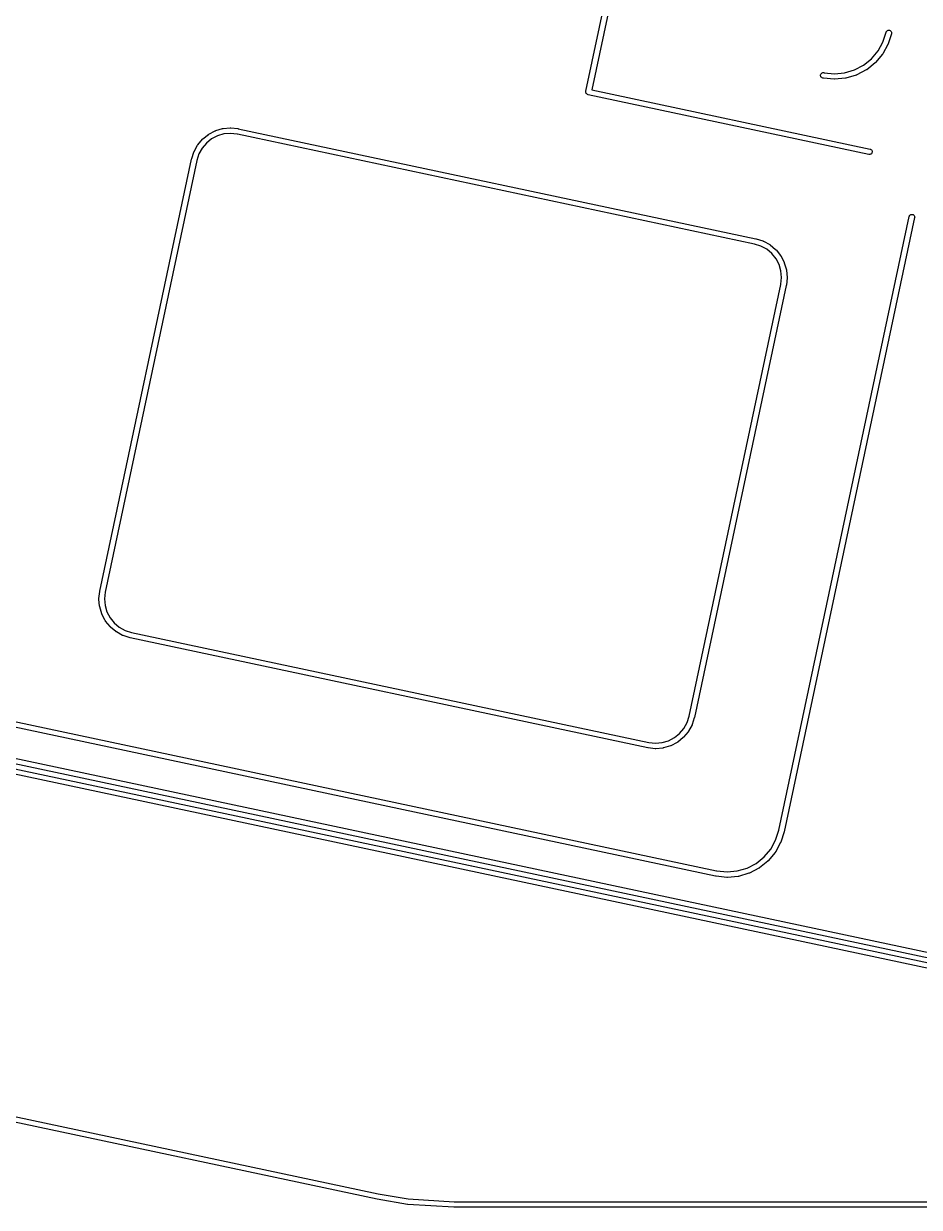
# Model space of a CAD drawing. Extents: x 18 to 369, y 6 to 139.
# Drawn here: x 164.78 to 189.13, y 5.63 to 37.8 of the extents above; entities that cross this region are included whole.
import ezdxf

# ---------------------------------------------------------------- set-up
doc = ezdxf.new("R2010")
doc.units = 0
doc.layers.add('BLACK', color=7, linetype='CONTINUOUS')

msp = doc.modelspace()

# ---------------------------------------------------------------- linework, layer by layer
at = {"layer": 'BLACK', "linetype": 'CONTINUOUS'}
for p, q in [((180.066, 35.9635), (183.714, 53.128)), ((183.862, 53.1006), (180.228, 36.0021)), ((188.141, 37.3036), (188.227, 37.5756)), ((188.227, 37.5766), (188.233, 37.59)), ((188.227, 37.5756), (188.227, 37.5766)), ((188.233, 37.59), (188.242, 37.6019)), ((188.242, 37.6019), (188.252, 37.612)), ((188.252, 37.612), (188.265, 37.6199)), ((188.265, 37.6199), (188.278, 37.6251)), ((188.278, 37.6251), (188.293, 37.6277)), ((188.37, 37.5302), (188.281, 37.2512)), ((188.293, 37.6277), (188.307, 37.6274)), ((188.307, 37.6274), (188.322, 37.6242)), ((188.322, 37.6242), (188.335, 37.6184)), ((188.335, 37.6184), (188.347, 37.61)), ((188.347, 37.61), (188.357, 37.5995)), ((188.357, 37.5995), (188.365, 37.5872)), ((188.365, 37.5872), (188.37, 37.5736)), ((188.37, 37.5736), (188.373, 37.5592)), ((188.373, 37.5445), (188.37, 37.5302)), ((188.373, 37.5592), (188.373, 37.5445)), ((187.828, 36.8469), (188.007, 37.0599)), ((188.007, 37.0599), (188.141, 37.3036)), ((188.276, 37.2377), (188.135, 36.9812)), ((188.278, 37.244), (188.276, 37.2377)), ((188.281, 37.2502), (188.278, 37.244)), ((188.281, 37.2512), (188.281, 37.2512)), ((188.281, 37.2512), (188.281, 37.2512)), ((188.281, 37.2512), (188.281, 37.2502)), ((187.611, 36.6727), (187.828, 36.8469)), ((187.928, 36.7346), (187.699, 36.5512)), ((187.932, 36.7393), (187.928, 36.7346)), ((187.937, 36.7441), (187.932, 36.7393)), ((187.938, 36.7448), (187.937, 36.7441)), ((188.126, 36.9691), (187.938, 36.7449)), ((187.938, 36.7449), (187.938, 36.7449)), ((187.938, 36.7449), (187.938, 36.7448)), ((188.13, 36.9747), (188.126, 36.9691)), ((188.134, 36.9803), (188.13, 36.9747)), ((188.135, 36.9812), (188.134, 36.9803)), ((188.135, 36.9812), (188.135, 36.9812)), ((188.135, 36.9812), (188.135, 36.9812)), ((186.444, 36.3989), (186.446, 36.4134)), ((186.445, 36.3843), (186.444, 36.3989)), ((186.449, 36.3702), (186.445, 36.3843)), ((186.446, 36.4134), (186.45, 36.4273)), ((186.456, 36.3571), (186.449, 36.3702)), ((186.45, 36.4273), (186.458, 36.4401)), ((186.458, 36.4401), (186.467, 36.4513)), ((186.467, 36.4513), (186.478, 36.4604)), ((186.478, 36.4604), (186.491, 36.4672)), ((186.491, 36.4672), (186.505, 36.4713)), ((186.505, 36.4713), (186.52, 36.4725)), ((186.52, 36.4725), (186.535, 36.471)), ((186.535, 36.471), (186.541, 36.4696)), ((186.541, 36.4696), (186.821, 36.4402)), ((186.821, 36.4402), (187.098, 36.4654)), ((187.098, 36.4654), (187.365, 36.5439)), ((187.414, 36.402), (187.133, 36.3194)), ((187.365, 36.5439), (187.611, 36.6727)), ((187.42, 36.4046), (187.414, 36.402)), ((187.427, 36.4071), (187.42, 36.4046)), ((187.428, 36.4075), (187.427, 36.4071)), ((187.687, 36.5432), (187.428, 36.4075)), ((187.428, 36.4075), (187.428, 36.4075)), ((187.428, 36.4075), (187.428, 36.4075)), ((187.693, 36.5469), (187.687, 36.5432)), ((187.699, 36.5505), (187.693, 36.5469)), ((187.699, 36.5512), (187.699, 36.5512)), ((187.699, 36.5512), (187.699, 36.5512)), ((187.699, 36.5512), (187.699, 36.5505)), ((186.465, 36.3456), (186.456, 36.3571)), ((186.476, 36.3361), (186.465, 36.3456)), ((186.489, 36.3289), (186.476, 36.3361)), ((186.503, 36.3244), (186.489, 36.3289)), ((186.504, 36.3241), (186.503, 36.3244)), ((186.514, 36.322), (186.504, 36.3241)), ((186.517, 36.3216), (186.514, 36.322)), ((186.521, 36.3209), (186.517, 36.3216)), ((186.522, 36.3208), (186.521, 36.3209)), ((186.813, 36.2902), (186.522, 36.3208)), ((186.82, 36.2902), (186.813, 36.2902)), ((186.826, 36.29), (186.82, 36.2902)), ((186.827, 36.2901), (186.826, 36.29)), ((187.119, 36.3166), (186.827, 36.2901)), ((186.827, 36.2901), (186.827, 36.2901)), ((186.827, 36.2901), (186.827, 36.2901)), ((187.126, 36.3179), (187.119, 36.3166)), ((187.132, 36.3191), (187.126, 36.3179)), ((187.133, 36.3194), (187.132, 36.3191)), ((187.133, 36.3194), (187.133, 36.3194)), ((187.133, 36.3194), (187.133, 36.3194)), ((180.063, 35.9453), (180.065, 35.9563)), ((180.065, 35.9306), (180.063, 35.9453)), ((180.065, 35.96), (180.066, 35.9635)), ((180.065, 35.9563), (180.065, 35.96)), ((180.065, 35.9563), (180.065, 35.9563)), ((180.069, 35.9164), (180.065, 35.9306)), ((180.075, 35.9033), (180.069, 35.9164)), ((180.085, 35.8917), (180.075, 35.9033)), ((180.096, 35.8822), (180.085, 35.8917)), ((180.109, 35.8751), (180.096, 35.8822)), ((180.123, 35.8706), (180.109, 35.8751)), ((180.127, 35.8702), (180.123, 35.8706)), ((187.761, 34.2476), (180.127, 35.8702)), ((180.228, 36.0021), (187.792, 34.3943)), ((169.648, 34.6685), (169.8, 34.7907)), ((169.8, 34.7914), (169.806, 34.7951)), ((169.8, 34.7907), (169.8, 34.7914)), ((169.806, 34.7951), (169.812, 34.7988)), ((169.812, 34.7988), (169.985, 34.8892)), ((170.048, 34.7528), (169.888, 34.6692)), ((169.985, 34.8892), (169.986, 34.8897)), ((169.985, 34.8892), (169.985, 34.8892)), ((169.985, 34.8892), (169.985, 34.8892)), ((169.986, 34.8897), (169.992, 34.8921)), ((169.992, 34.8921), (169.998, 34.8947)), ((169.998, 34.8947), (170.186, 34.9498)), ((170.221, 34.8038), (170.048, 34.7528)), ((170.186, 34.9498), (170.187, 34.9501)), ((170.186, 34.9498), (170.186, 34.9498)), ((170.186, 34.9498), (170.186, 34.9498)), ((170.187, 34.9501), (170.193, 34.9512)), ((170.193, 34.9512), (170.2, 34.9525)), ((170.2, 34.9525), (170.394, 34.9702)), ((170.401, 34.8201), (170.221, 34.8038)), ((170.394, 34.9702), (170.395, 34.9703)), ((170.394, 34.9702), (170.394, 34.9702)), ((170.394, 34.9702), (170.394, 34.9702)), ((170.395, 34.9703), (170.402, 34.9701)), ((170.584, 34.8009), (170.401, 34.8201)), ((170.402, 34.9701), (170.409, 34.9701)), ((170.409, 34.9701), (170.603, 34.9497)), ((170.587, 34.8003), (170.584, 34.8009)), ((184.649, 31.8113), (170.587, 34.8003)), ((170.603, 34.9497), (170.604, 34.9496)), ((170.604, 34.9496), (170.607, 34.9489)), ((170.607, 34.9489), (170.611, 34.9485)), ((170.611, 34.9485), (170.614, 34.9478)), ((170.614, 34.9478), (170.614, 34.9478)), ((170.614, 34.9478), (184.687, 31.9565)), ((169.409, 34.3256), (169.503, 34.4966)), ((169.503, 34.4966), (169.504, 34.4975)), ((169.503, 34.4966), (169.503, 34.4966)), ((169.503, 34.4966), (169.503, 34.4966)), ((169.504, 34.4975), (169.508, 34.5031)), ((169.508, 34.5031), (169.512, 34.5087)), ((169.512, 34.5087), (169.637, 34.6582)), ((169.747, 34.5562), (169.631, 34.4179)), ((169.637, 34.6582), (169.638, 34.659)), ((169.637, 34.6582), (169.637, 34.6582)), ((169.637, 34.6582), (169.637, 34.6582)), ((169.638, 34.659), (169.643, 34.6637)), ((169.643, 34.6637), (169.648, 34.6685)), ((169.888, 34.6692), (169.747, 34.5562)), ((166.847, 22.3777), (169.343, 34.1226)), ((169.343, 34.1226), (169.347, 34.1332)), ((169.347, 34.1332), (169.404, 34.3121)), ((169.347, 34.1332), (169.347, 34.1332)), ((169.404, 34.3131), (169.407, 34.3194)), ((169.404, 34.3122), (169.404, 34.3131)), ((169.404, 34.3121), (169.404, 34.3122)), ((169.404, 34.3122), (169.404, 34.3122)), ((169.407, 34.3194), (169.409, 34.3256)), ((169.544, 34.2598), (169.489, 34.0842)), ((169.631, 34.4179), (169.544, 34.2598)), ((187.772, 34.2463), (187.761, 34.2476)), ((187.786, 34.2476), (187.772, 34.2463)), ((187.8, 34.2517), (187.786, 34.2476)), ((187.792, 34.3943), (187.802, 34.3909)), ((187.814, 34.2585), (187.8, 34.2517)), ((187.802, 34.3909), (187.815, 34.3838)), ((187.825, 34.2677), (187.814, 34.2585)), ((187.815, 34.3838), (187.827, 34.3743)), ((187.835, 34.279), (187.825, 34.2677)), ((187.827, 34.3743), (187.836, 34.3627)), ((187.842, 34.2919), (187.835, 34.279)), ((187.836, 34.3627), (187.843, 34.3496)), ((187.846, 34.306), (187.842, 34.2919)), ((187.843, 34.3496), (187.847, 34.3354)), ((187.848, 34.3207), (187.846, 34.306)), ((187.847, 34.3354), (187.848, 34.3207)), ((169.489, 34.0842), (166.994, 22.3503)), ((185.308, 15.8746), (188.855, 32.5618)), ((189.002, 32.5306), (185.454, 15.8362)), ((188.855, 32.5618), (188.859, 32.5723)), ((188.859, 32.5723), (188.866, 32.5853)), ((188.866, 32.5853), (188.875, 32.5966)), ((188.875, 32.5966), (188.887, 32.6058)), ((188.887, 32.6058), (188.9, 32.6126)), ((188.9, 32.6126), (188.914, 32.6167)), ((188.914, 32.6167), (188.929, 32.6179)), ((188.929, 32.6179), (188.944, 32.6163)), ((188.944, 32.6163), (188.958, 32.6118)), ((188.958, 32.6118), (188.971, 32.6047)), ((188.971, 32.6047), (188.982, 32.5952)), ((188.982, 32.5952), (188.991, 32.5836)), ((188.991, 32.5836), (188.998, 32.5705)), ((188.998, 32.5705), (189.002, 32.5563)), ((189.002, 32.5563), (189.003, 32.5416)), ((189.003, 32.5416), (189.002, 32.5306)), ((184.687, 31.9565), (184.69, 31.9554)), ((184.69, 31.9554), (184.691, 31.9554)), ((184.691, 31.9554), (184.877, 31.8964)), ((184.877, 31.8964), (184.877, 31.8964)), ((184.877, 31.8964), (184.877, 31.8964)), ((184.877, 31.8964), (184.878, 31.8961)), ((184.878, 31.8961), (184.884, 31.8933)), ((184.884, 31.8933), (184.89, 31.8906)), ((184.89, 31.8906), (185.061, 31.7966)), ((184.824, 31.7556), (184.649, 31.8113)), ((184.982, 31.6687), (184.824, 31.7556)), ((185.121, 31.5527), (184.982, 31.6687)), ((185.061, 31.7966), (185.062, 31.7961)), ((185.062, 31.7961), (185.068, 31.7922)), ((185.068, 31.7922), (185.073, 31.7883)), ((185.073, 31.7883), (185.223, 31.6629)), ((185.234, 31.4121), (185.121, 31.5527)), ((185.223, 31.6629), (185.223, 31.6622)), ((185.223, 31.6622), (185.228, 31.6573)), ((185.228, 31.6573), (185.233, 31.6524)), ((185.233, 31.6524), (185.355, 31.5003)), ((185.317, 31.2521), (185.234, 31.4121)), ((185.368, 31.079), (185.317, 31.2521)), ((185.355, 31.5003), (185.355, 31.5003)), ((185.355, 31.5003), (185.355, 31.5003)), ((185.355, 31.5003), (185.356, 31.4995)), ((185.356, 31.4995), (185.359, 31.4938)), ((185.359, 31.4938), (185.363, 31.4881)), ((185.363, 31.4881), (185.454, 31.3151)), ((185.454, 31.3151), (185.454, 31.3151)), ((185.454, 31.3151), (185.454, 31.3151)), ((185.454, 31.3151), (185.454, 31.3142)), ((185.454, 31.3142), (185.457, 31.3079)), ((185.457, 31.3079), (185.459, 31.3015)), ((185.459, 31.3015), (185.514, 31.1143)), ((185.365, 30.7163), (185.385, 30.8993)), ((185.385, 30.8993), (185.368, 31.079)), ((185.514, 31.1143), (185.514, 31.1143)), ((185.514, 31.1143), (185.514, 31.1143)), ((185.514, 31.1143), (185.514, 31.1133)), ((185.514, 31.1133), (185.516, 31.1066)), ((185.534, 30.8909), (185.514, 30.6969)), ((185.516, 31.1066), (185.517, 31.0999)), ((185.517, 31.0999), (185.535, 30.9056)), ((185.535, 30.8978), (185.534, 30.8909)), ((185.535, 30.9056), (185.535, 30.9056)), ((185.535, 30.9056), (185.535, 30.9056)), ((185.535, 30.9056), (185.535, 30.9045)), ((185.535, 30.9045), (185.535, 30.8978)), ((182.871, 18.9793), (185.365, 30.7137)), ((185.512, 30.6859), (183.016, 18.9409)), ((185.365, 30.7137), (185.365, 30.7163)), ((185.513, 30.6893), (185.512, 30.686)), ((185.512, 30.686), (185.512, 30.6859)), ((185.514, 30.6958), (185.513, 30.6926)), ((185.513, 30.6926), (185.513, 30.6893)), ((185.514, 30.6969), (185.514, 30.6958)), ((124.207, 27.4015), (183.617, 14.7734)), ((183.59, 14.6259), (124.239, 27.2414)), ((123.799, 26.4933), (193.464, 11.6855)), ((193.445, 11.536), (123.648, 26.372)), ((166.825, 22.1726), (166.845, 22.3667)), ((166.845, 22.3677), (166.846, 22.3709)), ((166.845, 22.3667), (166.845, 22.3677)), ((166.846, 22.3742), (166.847, 22.3775)), ((166.846, 22.3709), (166.846, 22.3742)), ((166.847, 22.3775), (166.847, 22.3777)), ((166.994, 22.3472), (166.975, 22.1642)), ((166.994, 22.3503), (166.994, 22.3503)), ((166.994, 22.3503), (166.994, 22.3472)), ((174.385, 5.8444), (98.7459, 21.9221)), ((98.7719, 22.07), (174.412, 5.9923)), ((166.824, 22.159), (166.825, 22.1658)), ((166.825, 22.158), (166.824, 22.159)), ((166.825, 22.1658), (166.825, 22.1726)), ((166.825, 22.1579), (166.825, 22.158)), ((166.842, 21.9636), (166.825, 22.1579)), ((166.825, 22.1579), (166.825, 22.1579)), ((166.844, 21.9569), (166.842, 21.9636)), ((166.845, 21.9502), (166.844, 21.9569)), ((166.845, 21.9492), (166.845, 21.9502)), ((166.9, 21.762), (166.845, 21.9492)), ((166.975, 22.1642), (166.991, 21.9845)), ((166.991, 21.9845), (167.042, 21.8114)), ((166.903, 21.7557), (166.9, 21.762)), ((166.905, 21.7493), (166.903, 21.7557)), ((166.906, 21.7484), (166.905, 21.7493)), ((166.996, 21.5755), (166.906, 21.7484)), ((166.906, 21.7484), (166.906, 21.7484)), ((166.906, 21.7484), (166.906, 21.7484)), ((167, 21.5698), (166.996, 21.5755)), ((167.003, 21.564), (167, 21.5698)), ((167.004, 21.5632), (167.003, 21.564)), ((167.126, 21.4111), (167.004, 21.5632)), ((167.004, 21.5632), (167.004, 21.5632)), ((167.004, 21.5632), (167.004, 21.5632)), ((167.042, 21.8114), (167.126, 21.6515)), ((167.126, 21.6515), (167.239, 21.5108)), ((167.131, 21.4063), (167.126, 21.4111)), ((167.136, 21.4013), (167.131, 21.4063)), ((167.137, 21.4007), (167.136, 21.4013)), ((167.137, 21.4006), (167.137, 21.4007)), ((167.286, 21.2752), (167.137, 21.4006)), ((167.137, 21.4006), (167.137, 21.4006)), ((167.239, 21.5108), (167.377, 21.3948)), ((167.292, 21.2714), (167.286, 21.2752)), ((167.297, 21.2674), (167.292, 21.2714)), ((167.298, 21.2669), (167.297, 21.2674)), ((167.469, 21.1729), (167.298, 21.2669)), ((167.298, 21.2669), (167.298, 21.2669)), ((167.377, 21.3948), (167.535, 21.3079)), ((167.535, 21.3079), (167.71, 21.2522)), ((167.71, 21.2522), (181.773, 18.2632)), ((167.475, 21.1702), (167.469, 21.1729)), ((167.482, 21.1675), (167.475, 21.1702)), ((167.483, 21.1671), (167.482, 21.1675)), ((167.669, 21.1081), (167.483, 21.1671)), ((167.483, 21.1671), (167.483, 21.1671)), ((167.483, 21.1671), (167.483, 21.1671)), ((167.672, 21.107), (167.669, 21.1081)), ((167.669, 21.1081), (167.669, 21.1081)), ((181.745, 18.1157), (167.672, 21.107)), ((192.412, 11.4694), (150.717, 20.3321)), ((150.742, 20.48), (192.438, 11.6172)), ((182.728, 18.6456), (182.815, 18.8037)), ((182.815, 18.8037), (182.871, 18.9793)), ((182.95, 18.7379), (182.856, 18.5669)), ((182.953, 18.7442), (182.95, 18.7379)), ((182.955, 18.7504), (182.953, 18.7442)), ((182.956, 18.7514), (182.955, 18.7504)), ((183.012, 18.9303), (182.956, 18.7514)), ((182.956, 18.7514), (182.956, 18.7514)), ((182.956, 18.7514), (182.956, 18.7514)), ((183.016, 18.9409), (183.012, 18.9303)), ((183.012, 18.9303), (183.012, 18.9303)), ((182.311, 18.3107), (182.471, 18.3943)), ((182.471, 18.3943), (182.612, 18.5074)), ((182.712, 18.3951), (182.56, 18.2728)), ((182.612, 18.5074), (182.728, 18.6456)), ((182.716, 18.3998), (182.712, 18.3951)), ((182.721, 18.4045), (182.716, 18.3998)), ((182.722, 18.4053), (182.721, 18.4045)), ((182.848, 18.5548), (182.722, 18.4053)), ((182.722, 18.4053), (182.722, 18.4053)), ((182.722, 18.4053), (182.722, 18.4053)), ((182.851, 18.5604), (182.848, 18.5548)), ((182.855, 18.566), (182.851, 18.5604)), ((182.856, 18.5669), (182.855, 18.566)), ((181.749, 18.115), (181.745, 18.1157)), ((181.745, 18.1157), (181.745, 18.1157)), ((181.752, 18.1147), (181.749, 18.115)), ((181.755, 18.1139), (181.752, 18.1147)), ((181.756, 18.1138), (181.755, 18.1139)), ((181.95, 18.0934), (181.756, 18.1138)), ((181.773, 18.2632), (181.776, 18.2626)), ((181.776, 18.2626), (181.959, 18.2434)), ((181.957, 18.0934), (181.95, 18.0934)), ((181.964, 18.0932), (181.957, 18.0934)), ((181.959, 18.2434), (182.138, 18.2597)), ((181.965, 18.0933), (181.964, 18.0932)), ((182.159, 18.111), (181.965, 18.0933)), ((181.965, 18.0933), (181.965, 18.0933)), ((181.965, 18.0933), (181.965, 18.0933)), ((182.138, 18.2597), (182.311, 18.3107)), ((182.166, 18.1123), (182.159, 18.111)), ((182.173, 18.1135), (182.166, 18.1123)), ((182.174, 18.1138), (182.173, 18.1135)), ((182.361, 18.1689), (182.174, 18.1138)), ((182.174, 18.1138), (182.174, 18.1138)), ((182.367, 18.1714), (182.361, 18.1689)), ((182.373, 18.1739), (182.367, 18.1714)), ((182.374, 18.1743), (182.373, 18.1739)), ((182.547, 18.2648), (182.374, 18.1744)), ((182.374, 18.1744), (182.374, 18.1743)), ((182.374, 18.1743), (182.374, 18.1743)), ((182.553, 18.2685), (182.547, 18.2648)), ((182.559, 18.2721), (182.553, 18.2685)), ((182.56, 18.2728), (182.559, 18.2721)), ((182.56, 18.2728), (182.56, 18.2728)), ((182.56, 18.2728), (182.56, 18.2728)), ((185.223, 15.606), (185.308, 15.8746)), ((185.452, 15.8327), (185.364, 15.5537)), ((185.454, 15.8362), (185.452, 15.8327)), ((185.452, 15.8327), (185.452, 15.8327)), ((185.089, 15.3624), (185.223, 15.606)), ((185.358, 15.5402), (185.217, 15.2837)), ((185.361, 15.5465), (185.358, 15.5402)), ((185.364, 15.5527), (185.361, 15.5465)), ((185.364, 15.5537), (185.364, 15.5537)), ((185.364, 15.5537), (185.364, 15.5537)), ((185.364, 15.5537), (185.364, 15.5527)), ((184.694, 14.9752), (184.91, 15.1494)), ((184.91, 15.1494), (185.089, 15.3624)), ((185.209, 15.2716), (185.021, 15.0473)), ((185.213, 15.2772), (185.209, 15.2716)), ((185.217, 15.2828), (185.213, 15.2772)), ((185.217, 15.2837), (185.217, 15.2828)), ((184.181, 14.7679), (184.447, 14.8464)), ((184.447, 14.8464), (184.694, 14.9752)), ((184.77, 14.8456), (184.51, 14.71)), ((184.775, 14.8494), (184.77, 14.8456)), ((184.781, 14.853), (184.775, 14.8494)), ((184.782, 14.8537), (184.781, 14.853)), ((185.01, 15.0371), (184.782, 14.8537)), ((184.782, 14.8537), (184.782, 14.8537)), ((184.782, 14.8537), (184.782, 14.8537)), ((185.015, 15.0418), (185.01, 15.0371)), ((185.02, 15.0465), (185.015, 15.0418)), ((185.021, 15.0473), (185.02, 15.0465)), ((185.021, 15.0473), (185.021, 15.0473)), ((185.021, 15.0473), (185.021, 15.0473)), ((183.597, 14.6245), (183.59, 14.6259)), ((183.59, 14.6259), (183.59, 14.6259)), ((183.6, 14.6241), (183.597, 14.6245)), ((183.603, 14.6234), (183.6, 14.6241)), ((183.604, 14.6233), (183.603, 14.6234)), ((183.895, 14.5927), (183.604, 14.6233)), ((183.617, 14.7734), (183.624, 14.7721)), ((183.624, 14.7721), (183.904, 14.7427)), ((183.902, 14.5927), (183.895, 14.5927)), ((183.909, 14.5925), (183.902, 14.5927)), ((183.904, 14.7427), (184.181, 14.7679)), ((183.91, 14.5926), (183.909, 14.5925)), ((184.202, 14.6191), (183.91, 14.5926)), ((183.91, 14.5926), (183.91, 14.5926)), ((183.91, 14.5926), (183.91, 14.5926)), ((184.208, 14.6204), (184.202, 14.6191)), ((184.215, 14.6216), (184.208, 14.6204)), ((184.216, 14.6219), (184.215, 14.6216)), ((184.497, 14.7045), (184.216, 14.6219)), ((184.216, 14.6219), (184.216, 14.6219)), ((184.216, 14.6219), (184.216, 14.6219)), ((184.503, 14.7071), (184.497, 14.7045)), ((184.509, 14.7095), (184.503, 14.7071)), ((184.51, 14.71), (184.509, 14.7095)), ((184.51, 14.71), (184.51, 14.71)), ((184.51, 14.71), (184.51, 14.71)), ((174.387, 5.8443), (174.385, 5.8444)), ((175.211, 5.7049), (174.387, 5.8443)), ((174.412, 5.9923), (175.232, 5.8535)), ((175.232, 5.8535), (176.479, 5.775)), ((175.215, 5.7045), (175.211, 5.7049)), ((175.219, 5.704), (175.215, 5.7045)), ((176.471, 5.6253), (175.219, 5.704)), ((176.473, 5.625), (176.471, 5.6253)), ((210.953, 5.625), (176.473, 5.625)), ((176.479, 5.775), (210.948, 5.7751))]:
    msp.add_line(p, q, dxfattribs=at)

doc.saveas('drawing.dxf')
